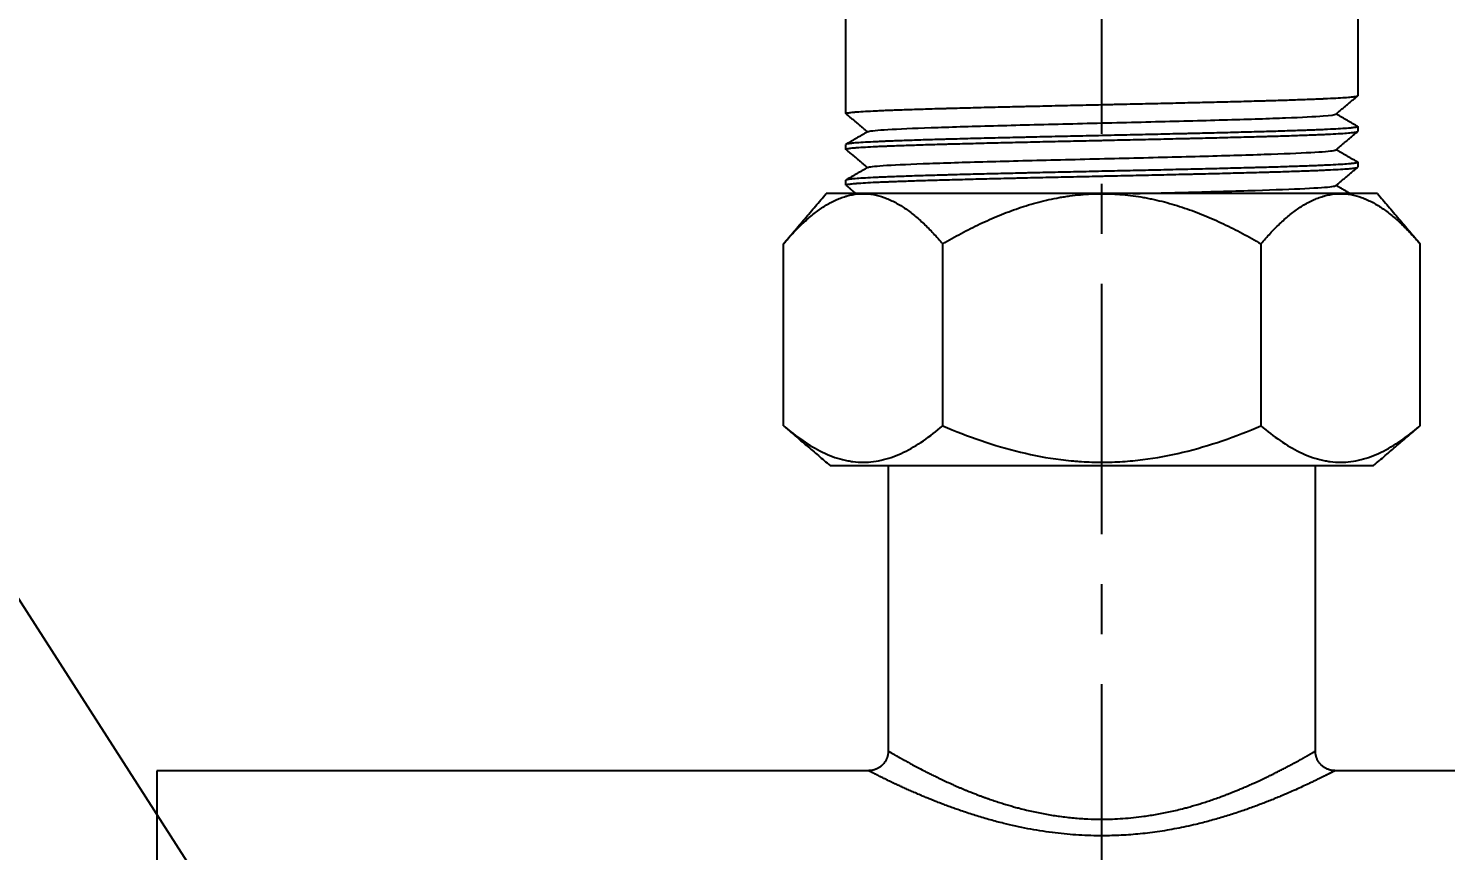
# Model space of a CAD drawing. Header units: millimetres. Extents: x 17655 to 18496, y 1152 to 1747.
# Drawn here: x 17761.2 to 17833.2, y 1414.9 to 1456.6 of the extents above; entities that cross this region are included whole.
import ezdxf

# ---------------------------------------------------------------- set-up
doc = ezdxf.new("R2010")
doc.units = ezdxf.units.MM
doc.linetypes.add('CENTERX2', pattern=[20.32, 12.7, -2.54, 2.54, -2.54])
doc.layers.add('CENTER', color=1, linetype='CENTERX2')
doc.layers.add('DIM', color=3, linetype='Continuous')
doc.styles.get("Standard").update_dxf_attribs({"font": 'arial.ttf'})
doc.dimstyles.new('ISO-25', dxfattribs={"dimtxt": 5, "dimasz": 5, "dimexe": 1.252, "dimexo": 0.625, "dimgap": 1, "dimtad": 1, "dimtih": 1, "dimtoh": 1, "dimdec": 1, "dimdsep": 46, "dimtxsty": 'Standard', "dimcen": 0, "dimclrd": 3, "dimclre": 3, "dimclrt": 4, "dimadec": 0, "dimazin": 0, "dimtfac": 1, "dimtdec": 1, "dimtmove": 0, "dimatfit": 3, "dimfxl": 1, "dimarcsym": 0})

# ---------------------------------------------------------------- blocks, each defined once
blk = doc.blocks.new('*D54')
at = {"layer": 'DIM', "color": 3, "lineweight": -2, "transparency": 16777216}
for p, q in [((17734.17, 1438.821), (17753.578, 1438.821)), ((17753.578, 1438.821), (17771.051, 1411.609)), ((17785.867, 1388.536), (17773.753, 1407.401)), ((17788.568, 1384.328), (17791.27, 1380.121))]:
    blk.add_line(p, q, dxfattribs=at)
at = {"layer": 'DIM', "color": 3, "transparency": 16777216}
for points in [[(17771.752, 1412.059), (17770.35, 1411.158), (17773.753, 1407.401)], [(17789.269, 1384.779), (17787.867, 1383.878), (17785.867, 1388.536)]]:
    blk.add_solid(points, dxfattribs=at)
at = {"layer": 'DIM', "color": 4, "transparency": 16777216, "insert": (17743.374, 1442.514), "char_height": 5, "attachment_point": 5}
blk.add_mtext('∅22.4', dxfattribs=at)

msp = doc.modelspace()

# ---------------------------------------------------------------- linework, layer by layer
for p, q in [((17802.778, 1448.668), (17802.774, 1448.675)), ((17829.771, 1448.235), (17801.778, 1448.235)), ((17801.967, 1434.435), (17829.582, 1434.435)), ((17804.924, 1434.435), (17804.924, 1419.935)), ((17826.624, 1419.935), (17826.624, 1434.435)), ((17767.774, 1418.935), (17767.774, 1405.935)), ((17803.924, 1418.935), (17795.274, 1418.935)), ((17836.274, 1418.935), (17827.624, 1418.935))]:
    msp.add_line(p, q)
for points, degree in [([(17802.774, 1452.303), (17802.774, 1475.935)], 1), ([(17828.774, 1475.935), (17828.774, 1453.21)], 1), ([(17827.659, 1452.271), (17828.219, 1452.74), (17828.778, 1453.209)], 2), ([(17802.773, 1452.301), (17803.325, 1451.837), (17803.878, 1451.373)], 2), ([(17802.78, 1452.295), (17802.776, 1452.298), (17802.774, 1452.3), (17802.774, 1452.303)], 3), ([(17828.769, 1451.645), (17828.22, 1451.962), (17827.671, 1452.28)], 2), ([(17828.761, 1451.65), (17828.77, 1451.645), (17828.774, 1451.641), (17828.774, 1451.637)], 3), ([(17828.774, 1451.637), (17828.774, 1451.396)], 1), ([(17802.774, 1450.489), (17802.774, 1450.729)], 1), ([(17803.895, 1451.383), (17803.335, 1451.059), (17802.776, 1450.736)], 2), ([(17827.656, 1450.454), (17828.215, 1450.923), (17828.775, 1451.393)], 2), ([(17802.773, 1450.486), (17803.326, 1450.022), (17803.878, 1449.559)], 2), ([(17802.781, 1450.48), (17802.776, 1450.483), (17802.774, 1450.486), (17802.774, 1450.489)], 3), ([(17828.775, 1449.828), (17828.222, 1450.147), (17827.67, 1450.466)], 2), ([(17803.893, 1449.568), (17803.333, 1449.244), (17802.774, 1448.921)], 2), ([(17827.658, 1448.641), (17828.217, 1449.111), (17828.776, 1449.58)], 2), ([(17828.768, 1449.832), (17828.772, 1449.829), (17828.774, 1449.826), (17828.774, 1449.823)], 3), ([(17828.774, 1449.823), (17828.774, 1449.582)], 1), ([(17802.77, 1448.674), (17803.032, 1448.455), (17803.294, 1448.235)], 2), ([(17802.774, 1448.675), (17802.774, 1448.916)], 1), ([(17827.663, 1448.647), (17827.664, 1448.652), (17827.661, 1448.657), (17827.652, 1448.662)], 3), ([(17828.392, 1448.235), (17828.031, 1448.443), (17827.67, 1448.652)], 2), ([(17799.608, 1445.69), (17801.778, 1448.235)], 1), ([(17829.771, 1448.235), (17831.94, 1445.69)], 1), ([(17799.608, 1436.445), (17799.608, 1445.69)], 1), ([(17807.691, 1436.445), (17807.691, 1445.69)], 1), ([(17823.857, 1445.69), (17823.857, 1436.445)], 1), ([(17831.94, 1436.445), (17831.94, 1445.69)], 1), ([(17799.608, 1436.445), (17801.967, 1434.435)], 1), ([(17829.582, 1434.435), (17831.94, 1436.445)], 1), ([(17795.274, 1418.935), (17767.774, 1418.935)], 1)]:
    msp.add_open_spline(points, degree=degree)
for points, knots in [([(17802.774, 1452.303), (17802.774, 1452.313), (17802.795, 1452.322), (17802.879, 1452.341), (17802.942, 1452.35), (17803.067, 1452.365), (17803.114, 1452.37), (17803.193, 1452.377), (17803.22, 1452.379), (17803.277, 1452.384), (17803.307, 1452.386), (17803.462, 1452.398), (17803.606, 1452.407), (17803.931, 1452.426), (17804.112, 1452.435), (17804.412, 1452.45), (17804.517, 1452.454), (17804.681, 1452.462), (17804.765, 1452.465), (17804.852, 1452.469), (17804.911, 1452.471), (17804.94, 1452.472), (17805.209, 1452.483), (17805.463, 1452.493), (17806.001, 1452.511), (17806.286, 1452.52), (17806.884, 1452.539), (17807.199, 1452.549), (17807.611, 1452.561), (17807.695, 1452.563), (17807.864, 1452.568), (17807.949, 1452.57), (17808.207, 1452.577), (17808.382, 1452.582), (17808.913, 1452.596), (17809.277, 1452.606), (17810.023, 1452.624), (17810.406, 1452.634), (17810.994, 1452.648), (17811.193, 1452.653), (17811.495, 1452.66), (17811.596, 1452.662), (17811.748, 1452.666), (17811.799, 1452.667), (17811.902, 1452.669), (17812.362, 1452.68), (17812.826, 1452.691), (17813.657, 1452.709), (17814.076, 1452.719), (17814.919, 1452.737), (17815.343, 1452.747), (17815.877, 1452.759), (17815.984, 1452.761), (17816.145, 1452.765), (17816.199, 1452.766), (17816.306, 1452.769), (17816.573, 1452.775), (17816.839, 1452.78), (17817.473, 1452.795), (17817.892, 1452.804), (17818.722, 1452.822), (17819.133, 1452.832), (17819.744, 1452.846), (17819.946, 1452.851), (17820.198, 1452.857), (17820.248, 1452.858), (17820.349, 1452.861), (17820.399, 1452.862), (17820.549, 1452.865), (17820.648, 1452.868), (17821.142, 1452.88), (17821.526, 1452.889), (17822.273, 1452.908), (17822.636, 1452.917), (17823.341, 1452.936), (17823.683, 1452.945), (17824.056, 1452.956), (17824.097, 1452.957), (17824.179, 1452.96), (17824.22, 1452.961), (17824.341, 1452.964), (17824.582, 1452.972), (17824.813, 1452.979), (17825.264, 1452.993), (17825.548, 1453.002), (17826.085, 1453.021), (17826.338, 1453.03), (17826.694, 1453.044), (17826.808, 1453.049), (17826.946, 1453.055), (17826.973, 1453.056), (17827.027, 1453.059), (17827.108, 1453.062), (17827.185, 1453.066), (17827.437, 1453.078), (17827.618, 1453.087), (17827.943, 1453.106), (17828.086, 1453.115), (17828.333, 1453.134), (17828.437, 1453.144), (17828.532, 1453.154), (17828.542, 1453.156), (17828.562, 1453.158), (17828.591, 1453.162), (17828.65, 1453.17), (17828.69, 1453.177), (17828.753, 1453.191), (17828.774, 1453.2), (17828.774, 1453.21)], [0, 0, 0, 0, 0.03125, 0.03125, 0.0625, 0.0625, 0.078125, 0.078125, 0.085938, 0.085938, 0.09375, 0.09375, 0.125, 0.125, 0.15625, 0.15625, 0.171875, 0.171875, 0.179688, 0.183594, 0.183594, 0.1875, 0.1875, 0.21875, 0.21875, 0.25, 0.25, 0.28125, 0.28125, 0.289063, 0.289063, 0.296875, 0.296875, 0.3125, 0.3125, 0.34375, 0.34375, 0.375, 0.375, 0.390625, 0.390625, 0.398438, 0.398438, 0.402344, 0.402344, 0.40625, 0.4375, 0.4375, 0.46875, 0.46875, 0.5, 0.5, 0.507813, 0.507813, 0.511719, 0.511719, 0.515625, 0.53125, 0.53125, 0.5625, 0.5625, 0.59375, 0.59375, 0.609375, 0.609375, 0.613281, 0.613281, 0.617188, 0.617188, 0.625, 0.625, 0.65625, 0.65625, 0.6875, 0.6875, 0.71875, 0.71875, 0.722656, 0.722656, 0.726563, 0.726563, 0.734375, 0.75, 0.75, 0.78125, 0.78125, 0.8125, 0.8125, 0.828125, 0.828125, 0.832031, 0.832031, 0.835938, 0.84375, 0.84375, 0.875, 0.875, 0.90625, 0.90625, 0.9375, 0.9375, 0.941406, 0.941406, 0.945313, 0.953125, 0.96875, 0.96875, 1, 1, 1, 1]), ([(17803.895, 1451.383), (17803.908, 1451.391), (17804.044, 1451.431), (17804.919, 1451.504), (17807.296, 1451.601), (17810.619, 1451.698), (17814.518, 1451.794), (17818.557, 1451.891), (17822.285, 1451.988), (17825.287, 1452.085), (17827.171, 1452.179), (17827.628, 1452.241), (17827.66, 1452.271)], [0, 0, 0, 0, 0.027385, 0.136503, 0.24562, 0.354738, 0.463856, 0.572973, 0.682091, 0.791209, 0.900326, 1, 1, 1, 1]), ([(17828.774, 1451.637), (17828.774, 1451.627), (17828.732, 1451.608), (17828.606, 1451.589), (17828.501, 1451.577), (17828.479, 1451.575), (17828.432, 1451.57), (17828.357, 1451.563), (17828.271, 1451.556), (17828.086, 1451.542), (17827.942, 1451.532), (17827.618, 1451.514), (17827.437, 1451.504), (17827.136, 1451.49), (17827.03, 1451.485), (17826.893, 1451.479), (17826.865, 1451.478), (17826.809, 1451.476), (17826.78, 1451.474), (17826.694, 1451.471), (17826.636, 1451.469), (17826.339, 1451.457), (17826.085, 1451.447), (17825.547, 1451.429), (17825.263, 1451.419), (17824.663, 1451.4), (17824.348, 1451.391), (17823.934, 1451.379), (17823.85, 1451.377), (17823.681, 1451.372), (17823.426, 1451.365), (17823.165, 1451.358), (17822.635, 1451.344), (17822.272, 1451.334), (17821.526, 1451.315), (17821.142, 1451.306), (17820.552, 1451.292), (17820.353, 1451.287), (17820.101, 1451.281), (17820.05, 1451.28), (17819.949, 1451.277), (17819.796, 1451.274), (17819.644, 1451.27), (17819.134, 1451.259), (17818.722, 1451.249), (17817.892, 1451.23), (17817.473, 1451.221), (17816.629, 1451.202), (17816.203, 1451.192), (17815.56, 1451.178), (17815.346, 1451.174), (17814.92, 1451.164), (17814.708, 1451.16), (17814.075, 1451.145), (17813.657, 1451.136), (17812.826, 1451.117), (17812.415, 1451.108), (17811.905, 1451.096), (17811.752, 1451.092), (17811.6, 1451.089), (17811.498, 1451.086), (17811.448, 1451.085), (17811.195, 1451.079), (17810.996, 1451.074), (17810.406, 1451.06), (17810.023, 1451.051), (17809.276, 1451.032), (17808.913, 1451.023), (17808.383, 1451.008), (17808.209, 1451.004), (17807.952, 1450.997), (17807.867, 1450.994), (17807.698, 1450.989), (17807.614, 1450.987), (17807.2, 1450.975), (17806.885, 1450.966), (17806.285, 1450.947), (17806.001, 1450.938), (17805.463, 1450.919), (17805.21, 1450.909), (17804.913, 1450.897), (17804.854, 1450.895), (17804.768, 1450.892), (17804.74, 1450.89), (17804.683, 1450.888), (17804.544, 1450.882), (17804.413, 1450.876), (17804.112, 1450.862), (17803.93, 1450.853), (17803.606, 1450.834), (17803.463, 1450.824), (17803.277, 1450.81), (17803.22, 1450.805), (17803.141, 1450.798), (17803.117, 1450.796), (17803.069, 1450.791), (17803.047, 1450.789), (17802.942, 1450.777), (17802.879, 1450.768), (17802.795, 1450.749), (17802.774, 1450.739), (17802.774, 1450.729)], [0, 0, 0, 0, 0.03125, 0.0625, 0.0625, 0.070313, 0.070313, 0.078125, 0.09375, 0.09375, 0.125, 0.125, 0.15625, 0.15625, 0.171875, 0.171875, 0.175781, 0.175781, 0.179688, 0.179688, 0.1875, 0.1875, 0.21875, 0.21875, 0.25, 0.25, 0.28125, 0.28125, 0.289063, 0.289063, 0.296875, 0.3125, 0.3125, 0.34375, 0.34375, 0.375, 0.375, 0.390625, 0.390625, 0.394531, 0.394531, 0.398438, 0.40625, 0.40625, 0.4375, 0.4375, 0.46875, 0.46875, 0.5, 0.5, 0.515625, 0.515625, 0.53125, 0.53125, 0.5625, 0.5625, 0.59375, 0.59375, 0.601563, 0.605469, 0.605469, 0.609375, 0.609375, 0.625, 0.625, 0.65625, 0.65625, 0.6875, 0.6875, 0.703125, 0.703125, 0.710938, 0.710938, 0.71875, 0.71875, 0.75, 0.75, 0.78125, 0.78125, 0.8125, 0.8125, 0.820313, 0.820313, 0.824219, 0.824219, 0.828125, 0.84375, 0.84375, 0.875, 0.875, 0.90625, 0.90625, 0.921875, 0.921875, 0.929688, 0.929688, 0.9375, 0.9375, 0.96875, 0.96875, 1, 1, 1, 1]), ([(17802.774, 1450.489), (17802.774, 1450.498), (17802.795, 1450.508), (17802.879, 1450.527), (17802.942, 1450.537), (17803.067, 1450.551), (17803.114, 1450.556), (17803.193, 1450.563), (17803.22, 1450.565), (17803.277, 1450.57), (17803.307, 1450.572), (17803.462, 1450.584), (17803.606, 1450.593), (17803.931, 1450.612), (17804.112, 1450.622), (17804.412, 1450.636), (17804.517, 1450.641), (17804.681, 1450.648), (17804.765, 1450.651), (17804.852, 1450.655), (17804.911, 1450.657), (17804.94, 1450.658), (17805.209, 1450.669), (17805.463, 1450.678), (17806.001, 1450.697), (17806.286, 1450.706), (17806.884, 1450.725), (17807.199, 1450.735), (17807.611, 1450.747), (17807.695, 1450.749), (17807.864, 1450.754), (17807.949, 1450.756), (17808.207, 1450.763), (17808.382, 1450.768), (17808.913, 1450.782), (17809.277, 1450.791), (17810.023, 1450.81), (17810.406, 1450.82), (17810.994, 1450.834), (17811.193, 1450.839), (17811.495, 1450.846), (17811.596, 1450.848), (17811.748, 1450.852), (17811.799, 1450.853), (17811.902, 1450.855), (17812.362, 1450.866), (17812.826, 1450.876), (17813.657, 1450.895), (17814.076, 1450.905), (17814.919, 1450.924), (17815.343, 1450.933), (17815.877, 1450.945), (17815.984, 1450.947), (17816.145, 1450.951), (17816.199, 1450.952), (17816.306, 1450.954), (17816.573, 1450.96), (17816.839, 1450.966), (17817.473, 1450.98), (17817.892, 1450.99), (17818.722, 1451.009), (17819.133, 1451.018), (17819.744, 1451.032), (17819.946, 1451.037), (17820.198, 1451.043), (17820.248, 1451.044), (17820.349, 1451.047), (17820.399, 1451.048), (17820.549, 1451.051), (17820.648, 1451.054), (17821.142, 1451.065), (17821.526, 1451.075), (17822.273, 1451.094), (17822.636, 1451.103), (17823.341, 1451.122), (17823.683, 1451.131), (17824.056, 1451.142), (17824.097, 1451.143), (17824.179, 1451.146), (17824.22, 1451.147), (17824.341, 1451.15), (17824.582, 1451.157), (17824.813, 1451.164), (17825.264, 1451.178), (17825.548, 1451.188), (17826.085, 1451.207), (17826.338, 1451.216), (17826.694, 1451.231), (17826.808, 1451.235), (17826.946, 1451.241), (17826.973, 1451.242), (17827.027, 1451.245), (17827.108, 1451.248), (17827.185, 1451.252), (17827.437, 1451.264), (17827.618, 1451.273), (17827.943, 1451.292), (17828.086, 1451.301), (17828.333, 1451.32), (17828.437, 1451.33), (17828.532, 1451.34), (17828.542, 1451.342), (17828.562, 1451.344), (17828.591, 1451.347), (17828.65, 1451.356), (17828.69, 1451.363), (17828.753, 1451.377), (17828.774, 1451.386), (17828.774, 1451.396)], [0, 0, 0, 0, 0.03125, 0.03125, 0.0625, 0.0625, 0.078125, 0.078125, 0.085937, 0.085937, 0.09375, 0.09375, 0.125, 0.125, 0.15625, 0.15625, 0.171875, 0.171875, 0.179687, 0.183594, 0.183594, 0.1875, 0.1875, 0.21875, 0.21875, 0.25, 0.25, 0.28125, 0.28125, 0.289062, 0.289062, 0.296875, 0.296875, 0.3125, 0.3125, 0.34375, 0.34375, 0.375, 0.375, 0.390625, 0.390625, 0.398437, 0.398437, 0.402344, 0.402344, 0.40625, 0.4375, 0.4375, 0.46875, 0.46875, 0.5, 0.5, 0.507812, 0.507812, 0.511719, 0.511719, 0.515625, 0.53125, 0.53125, 0.5625, 0.5625, 0.59375, 0.59375, 0.609375, 0.609375, 0.613281, 0.613281, 0.617187, 0.617187, 0.625, 0.625, 0.65625, 0.65625, 0.6875, 0.6875, 0.71875, 0.71875, 0.722656, 0.722656, 0.726562, 0.726562, 0.734375, 0.75, 0.75, 0.78125, 0.78125, 0.8125, 0.8125, 0.828125, 0.828125, 0.832031, 0.832031, 0.835937, 0.84375, 0.84375, 0.875, 0.875, 0.90625, 0.90625, 0.9375, 0.9375, 0.941406, 0.941406, 0.945312, 0.953125, 0.96875, 0.96875, 1, 1, 1, 1]), ([(17803.893, 1449.568), (17803.941, 1449.599), (17804.475, 1449.663), (17806.52, 1449.759), (17809.612, 1449.856), (17813.391, 1449.953), (17817.436, 1450.05), (17821.296, 1450.147), (17824.54, 1450.244), (17826.805, 1450.341), (17827.552, 1450.411), (17827.649, 1450.449), (17827.656, 1450.454)], [0, 0, 0, 0, 0.107128, 0.216463, 0.325799, 0.435135, 0.54447, 0.653806, 0.763142, 0.872477, 0.981813, 1, 1, 1, 1]), ([(17828.774, 1449.823), (17828.774, 1449.813), (17828.753, 1449.804), (17828.669, 1449.785), (17828.606, 1449.775), (17828.501, 1449.763), (17828.479, 1449.761), (17828.432, 1449.756), (17828.357, 1449.749), (17828.271, 1449.742), (17828.086, 1449.728), (17827.942, 1449.718), (17827.618, 1449.7), (17827.437, 1449.69), (17827.136, 1449.676), (17827.03, 1449.671), (17826.893, 1449.665), (17826.865, 1449.664), (17826.809, 1449.662), (17826.78, 1449.66), (17826.694, 1449.657), (17826.636, 1449.654), (17826.339, 1449.643), (17826.085, 1449.633), (17825.547, 1449.615), (17825.263, 1449.605), (17824.663, 1449.586), (17824.348, 1449.577), (17823.934, 1449.565), (17823.85, 1449.562), (17823.681, 1449.558), (17823.426, 1449.551), (17823.165, 1449.544), (17822.635, 1449.529), (17822.272, 1449.52), (17821.526, 1449.501), (17821.142, 1449.492), (17820.552, 1449.478), (17820.353, 1449.473), (17820.101, 1449.467), (17820.05, 1449.466), (17819.949, 1449.463), (17819.796, 1449.46), (17819.644, 1449.456), (17819.134, 1449.444), (17818.722, 1449.435), (17817.892, 1449.416), (17817.473, 1449.407), (17816.629, 1449.388), (17816.203, 1449.379), (17815.56, 1449.364), (17815.346, 1449.359), (17814.92, 1449.35), (17814.708, 1449.345), (17814.075, 1449.331), (17813.657, 1449.322), (17812.826, 1449.303), (17812.415, 1449.294), (17811.905, 1449.282), (17811.752, 1449.278), (17811.6, 1449.275), (17811.498, 1449.272), (17811.448, 1449.271), (17811.195, 1449.265), (17810.996, 1449.26), (17810.406, 1449.246), (17810.023, 1449.237), (17809.276, 1449.218), (17808.913, 1449.209), (17808.383, 1449.195), (17808.209, 1449.19), (17807.952, 1449.183), (17807.867, 1449.18), (17807.698, 1449.175), (17807.614, 1449.173), (17807.2, 1449.161), (17806.885, 1449.152), (17806.285, 1449.133), (17806.001, 1449.124), (17805.463, 1449.105), (17805.21, 1449.095), (17804.913, 1449.083), (17804.854, 1449.081), (17804.768, 1449.077), (17804.74, 1449.076), (17804.683, 1449.074), (17804.544, 1449.068), (17804.413, 1449.062), (17804.112, 1449.048), (17803.93, 1449.039), (17803.606, 1449.02), (17803.463, 1449.011), (17803.277, 1448.996), (17803.22, 1448.991), (17803.141, 1448.984), (17803.117, 1448.982), (17803.069, 1448.977), (17803.047, 1448.975), (17802.942, 1448.963), (17802.879, 1448.953), (17802.795, 1448.935), (17802.774, 1448.925), (17802.774, 1448.916)], [0, 0, 0, 0, 0.03125, 0.03125, 0.0625, 0.0625, 0.070313, 0.070313, 0.078125, 0.09375, 0.09375, 0.125, 0.125, 0.15625, 0.15625, 0.171875, 0.171875, 0.175781, 0.175781, 0.179688, 0.179688, 0.1875, 0.1875, 0.21875, 0.21875, 0.25, 0.25, 0.28125, 0.28125, 0.289063, 0.289063, 0.296875, 0.3125, 0.3125, 0.34375, 0.34375, 0.375, 0.375, 0.390625, 0.390625, 0.394531, 0.394531, 0.398438, 0.40625, 0.40625, 0.4375, 0.4375, 0.46875, 0.46875, 0.5, 0.5, 0.515625, 0.515625, 0.53125, 0.53125, 0.5625, 0.5625, 0.59375, 0.59375, 0.601563, 0.605469, 0.605469, 0.609375, 0.609375, 0.625, 0.625, 0.65625, 0.65625, 0.6875, 0.6875, 0.703125, 0.703125, 0.710938, 0.710938, 0.71875, 0.71875, 0.75, 0.75, 0.78125, 0.78125, 0.8125, 0.8125, 0.820312, 0.820312, 0.824219, 0.824219, 0.828125, 0.84375, 0.84375, 0.875, 0.875, 0.90625, 0.90625, 0.921875, 0.921875, 0.929687, 0.929687, 0.9375, 0.9375, 0.96875, 0.96875, 1, 1, 1, 1]), ([(17802.774, 1448.675), (17802.774, 1448.685), (17802.795, 1448.694), (17802.879, 1448.713), (17802.942, 1448.723), (17803.067, 1448.737), (17803.114, 1448.741), (17803.193, 1448.748), (17803.22, 1448.751), (17803.277, 1448.756), (17803.307, 1448.758), (17803.462, 1448.77), (17803.606, 1448.779), (17803.931, 1448.798), (17804.112, 1448.808), (17804.412, 1448.822), (17804.517, 1448.826), (17804.681, 1448.833), (17804.765, 1448.837), (17804.852, 1448.84), (17804.911, 1448.843), (17804.94, 1448.844), (17805.209, 1448.855), (17805.463, 1448.864), (17806.001, 1448.883), (17806.286, 1448.893), (17806.884, 1448.912), (17807.199, 1448.921), (17807.611, 1448.933), (17807.695, 1448.935), (17807.864, 1448.94), (17807.949, 1448.942), (17808.207, 1448.949), (17808.382, 1448.954), (17808.913, 1448.968), (17809.64, 1448.987), (17810.406, 1449.006), (17810.994, 1449.02), (17811.193, 1449.025), (17811.495, 1449.032), (17811.596, 1449.034), (17811.748, 1449.038), (17811.799, 1449.039), (17811.902, 1449.041), (17812.362, 1449.052), (17812.826, 1449.063), (17813.657, 1449.082), (17814.076, 1449.091), (17814.919, 1449.11), (17815.343, 1449.119), (17815.877, 1449.131), (17815.984, 1449.133), (17816.145, 1449.137), (17816.199, 1449.138), (17816.306, 1449.14), (17816.573, 1449.146), (17816.839, 1449.152), (17817.473, 1449.166), (17818.311, 1449.185), (17819.133, 1449.204), (17819.744, 1449.218), (17819.946, 1449.223), (17820.198, 1449.229), (17820.248, 1449.23), (17820.349, 1449.232), (17820.399, 1449.233), (17820.549, 1449.237), (17820.648, 1449.239), (17821.142, 1449.251), (17821.526, 1449.261), (17822.273, 1449.28), (17822.636, 1449.289), (17823.341, 1449.308), (17823.683, 1449.317), (17824.056, 1449.328), (17824.097, 1449.329), (17824.179, 1449.331), (17824.22, 1449.333), (17824.341, 1449.336), (17824.582, 1449.343), (17824.813, 1449.35), (17825.264, 1449.365), (17825.832, 1449.384), (17826.338, 1449.402), (17826.694, 1449.416), (17826.808, 1449.421), (17826.946, 1449.427), (17826.973, 1449.428), (17827.027, 1449.431), (17827.108, 1449.434), (17827.185, 1449.438), (17827.437, 1449.45), (17827.618, 1449.459), (17827.943, 1449.478), (17828.086, 1449.487), (17828.333, 1449.506), (17828.437, 1449.515), (17828.532, 1449.526), (17828.542, 1449.527), (17828.562, 1449.53), (17828.591, 1449.533), (17828.65, 1449.542), (17828.69, 1449.549), (17828.741, 1449.561), (17828.761, 1449.567), (17828.769, 1449.574)], [0, 0, 0, 0, 0.031524, 0.031524, 0.063049, 0.063049, 0.078811, 0.078811, 0.086692, 0.086692, 0.094573, 0.094573, 0.126097, 0.126097, 0.157622, 0.157622, 0.173384, 0.173384, 0.181265, 0.185206, 0.185206, 0.189146, 0.189146, 0.220671, 0.220671, 0.252195, 0.252195, 0.283719, 0.283719, 0.2916, 0.2916, 0.299482, 0.299482, 0.315244, 0.315244, 0.346768, 0.378292, 0.378292, 0.394055, 0.394055, 0.401936, 0.401936, 0.405876, 0.405876, 0.409817, 0.441341, 0.441341, 0.472866, 0.472866, 0.50439, 0.50439, 0.512271, 0.512271, 0.516212, 0.516212, 0.520152, 0.535914, 0.535914, 0.567439, 0.598963, 0.598963, 0.614725, 0.614725, 0.618666, 0.618666, 0.622606, 0.622606, 0.630487, 0.630487, 0.662012, 0.662012, 0.693536, 0.693536, 0.72506, 0.72506, 0.729001, 0.729001, 0.732942, 0.732942, 0.740823, 0.756585, 0.756585, 0.788109, 0.819634, 0.819634, 0.835396, 0.835396, 0.839336, 0.839336, 0.843277, 0.851158, 0.851158, 0.882682, 0.882682, 0.914207, 0.914207, 0.945731, 0.945731, 0.949672, 0.949672, 0.953612, 0.961493, 0.977255, 0.977255, 1, 1, 1, 1]), ([(17817.357, 1448.235), (17818.322, 1448.259), (17820.567, 1448.315), (17823.715, 1448.403), (17826.285, 1448.5), (17827.432, 1448.579), (17827.64, 1448.626), (17827.658, 1448.641)], [0, 0, 0, 0, 0.17446, 0.412882, 0.651305, 0.889728, 1, 1, 1, 1]), ([(17799.608, 1445.69), (17799.763, 1445.871), (17799.919, 1446.047), (17800.234, 1446.382), (17800.393, 1446.543), (17800.713, 1446.847), (17801.037, 1447.135), (17801.534, 1447.51), (17801.874, 1447.715), (17802.219, 1447.896), (17802.393, 1447.973), (17802.615, 1448.053), (17802.659, 1448.068), (17802.727, 1448.089), (17802.749, 1448.096), (17802.794, 1448.109), (17802.906, 1448.14), (17803.018, 1448.165), (17803.286, 1448.214), (17803.643, 1448.247), (17804, 1448.216), (17804.356, 1448.153), (17804.533, 1448.106), (17804.755, 1448.028), (17804.8, 1448.011), (17804.888, 1447.976), (17804.933, 1447.958), (17805.065, 1447.9), (17805.153, 1447.858), (17805.414, 1447.722), (17805.756, 1447.516), (17806.09, 1447.265), (17806.419, 1446.996), (17806.582, 1446.851), (17806.904, 1446.546), (17807.064, 1446.384), (17807.38, 1446.047), (17807.536, 1445.872), (17807.691, 1445.69)], [0, 0, 0, 0, 0.0625, 0.0625, 0.125, 0.125, 0.1875, 0.25, 0.3125, 0.3125, 0.375, 0.375, 0.390625, 0.390625, 0.398437, 0.398437, 0.40625, 0.4375, 0.4375, 0.5, 0.5625, 0.5625, 0.625, 0.625, 0.640625, 0.640625, 0.65625, 0.65625, 0.6875, 0.6875, 0.75, 0.8125, 0.8125, 0.875, 0.875, 0.9375, 0.9375, 1, 1, 1, 1]), ([(17807.691, 1445.69), (17808.001, 1445.871), (17808.313, 1446.047), (17808.942, 1446.382), (17809.26, 1446.543), (17809.901, 1446.847), (17810.549, 1447.135), (17811.543, 1447.51), (17812.223, 1447.715), (17812.912, 1447.896), (17813.261, 1447.973), (17813.704, 1448.053), (17813.794, 1448.068), (17813.928, 1448.089), (17813.972, 1448.096), (17814.062, 1448.109), (17814.286, 1448.14), (17814.51, 1448.165), (17815.046, 1448.214), (17815.761, 1448.247), (17816.474, 1448.216), (17817.186, 1448.153), (17817.541, 1448.106), (17817.985, 1448.028), (17818.074, 1448.011), (17818.252, 1447.976), (17818.34, 1447.958), (17818.605, 1447.9), (17818.78, 1447.858), (17819.302, 1447.722), (17819.987, 1447.516), (17820.654, 1447.265), (17821.313, 1446.996), (17821.639, 1446.851), (17822.283, 1446.546), (17822.602, 1446.384), (17823.234, 1446.047), (17823.547, 1445.872), (17823.857, 1445.69)], [0, 0, 0, 0, 0.0625, 0.0625, 0.125, 0.125, 0.1875, 0.25, 0.3125, 0.3125, 0.375, 0.375, 0.390625, 0.390625, 0.398438, 0.398438, 0.40625, 0.4375, 0.4375, 0.5, 0.5625, 0.5625, 0.625, 0.625, 0.640625, 0.640625, 0.65625, 0.65625, 0.6875, 0.6875, 0.75, 0.8125, 0.8125, 0.875, 0.875, 0.9375, 0.9375, 1, 1, 1, 1]), ([(17823.857, 1445.69), (17824.012, 1445.871), (17824.168, 1446.047), (17824.483, 1446.382), (17824.641, 1446.543), (17824.962, 1446.847), (17825.286, 1447.135), (17825.783, 1447.51), (17826.123, 1447.715), (17826.467, 1447.896), (17826.642, 1447.973), (17826.864, 1448.053), (17826.908, 1448.068), (17826.975, 1448.089), (17826.998, 1448.096), (17827.042, 1448.109), (17827.154, 1448.14), (17827.266, 1448.165), (17827.535, 1448.214), (17827.892, 1448.247), (17828.248, 1448.216), (17828.604, 1448.153), (17828.782, 1448.106), (17829.004, 1448.028), (17829.048, 1448.011), (17829.137, 1447.976), (17829.182, 1447.958), (17829.314, 1447.9), (17829.402, 1447.858), (17829.662, 1447.722), (17830.005, 1447.516), (17830.338, 1447.265), (17830.668, 1446.996), (17830.831, 1446.851), (17831.153, 1446.546), (17831.312, 1446.384), (17831.628, 1446.047), (17831.785, 1445.872), (17831.94, 1445.69)], [0, 0, 0, 0, 0.0625, 0.0625, 0.125, 0.125, 0.1875, 0.25, 0.3125, 0.3125, 0.375, 0.375, 0.390625, 0.390625, 0.398438, 0.398438, 0.40625, 0.4375, 0.4375, 0.5, 0.5625, 0.5625, 0.625, 0.625, 0.640625, 0.640625, 0.65625, 0.65625, 0.6875, 0.6875, 0.75, 0.8125, 0.8125, 0.875, 0.875, 0.9375, 0.9375, 1, 1, 1, 1]), ([(17799.608, 1436.445), (17799.931, 1436.17), (17800.256, 1435.918), (17800.913, 1435.468), (17801.246, 1435.271), (17801.919, 1434.946), (17802.261, 1434.818), (17802.694, 1434.709), (17802.825, 1434.68), (17802.956, 1434.657), (17803.044, 1434.644), (17803.088, 1434.637), (17803.307, 1434.61), (17803.482, 1434.599), (17803.83, 1434.599), (17804.003, 1434.611), (17804.348, 1434.655), (17804.52, 1434.687), (17805.033, 1434.816), (17805.372, 1434.943), (17806.045, 1435.266), (17806.379, 1435.463), (17807.042, 1435.916), (17807.369, 1436.17), (17807.691, 1436.445)], [0, 0, 0, 0, 0.125, 0.125, 0.25, 0.25, 0.375, 0.375, 0.40625, 0.421875, 0.421875, 0.4375, 0.4375, 0.5, 0.5, 0.5625, 0.5625, 0.625, 0.625, 0.75, 0.75, 0.875, 0.875, 1, 1, 1, 1]), ([(17807.691, 1436.445), (17808.336, 1436.17), (17808.986, 1435.918), (17810.301, 1435.468), (17810.966, 1435.271), (17812.313, 1434.946), (17812.996, 1434.818), (17813.863, 1434.709), (17814.124, 1434.68), (17814.386, 1434.657), (17814.562, 1434.644), (17814.65, 1434.637), (17815.089, 1434.61), (17815.439, 1434.599), (17816.135, 1434.599), (17816.481, 1434.611), (17817.171, 1434.655), (17817.515, 1434.687), (17818.54, 1434.816), (17819.218, 1434.943), (17820.564, 1435.266), (17821.232, 1435.463), (17822.559, 1435.916), (17823.212, 1436.17), (17823.857, 1436.445)], [0, 0, 0, 0, 0.125, 0.125, 0.25, 0.25, 0.375, 0.375, 0.40625, 0.421875, 0.421875, 0.4375, 0.4375, 0.5, 0.5, 0.5625, 0.5625, 0.625, 0.625, 0.75, 0.75, 0.875, 0.875, 1, 1, 1, 1]), ([(17823.857, 1436.445), (17824.179, 1436.17), (17824.504, 1435.918), (17825.162, 1435.468), (17825.494, 1435.271), (17826.168, 1434.946), (17826.509, 1434.818), (17826.943, 1434.709), (17827.073, 1434.68), (17827.205, 1434.657), (17827.292, 1434.644), (17827.336, 1434.637), (17827.556, 1434.61), (17827.731, 1434.599), (17828.079, 1434.599), (17828.252, 1434.611), (17828.597, 1434.655), (17828.769, 1434.687), (17829.282, 1434.816), (17829.621, 1434.943), (17830.294, 1435.266), (17830.627, 1435.463), (17831.291, 1435.916), (17831.617, 1436.17), (17831.94, 1436.445)], [0, 0, 0, 0, 0.125, 0.125, 0.25, 0.25, 0.375, 0.375, 0.40625, 0.421875, 0.421875, 0.4375, 0.4375, 0.5, 0.5, 0.5625, 0.5625, 0.625, 0.625, 0.75, 0.75, 0.875, 0.875, 1, 1, 1, 1]), ([(17804.924, 1419.935), (17804.924, 1419.935), (17804.924, 1419.935), (17804.925, 1419.935), (17804.925, 1419.934), (17804.926, 1419.934), (17804.927, 1419.933), (17804.928, 1419.933), (17804.93, 1419.932), (17804.931, 1419.931), (17804.933, 1419.929), (17804.935, 1419.928), (17804.938, 1419.927), (17804.94, 1419.925), (17804.943, 1419.923), (17804.946, 1419.922), (17804.949, 1419.92), (17804.953, 1419.918), (17804.956, 1419.915), (17804.96, 1419.913), (17804.965, 1419.91), (17804.969, 1419.908), (17804.974, 1419.905), (17804.979, 1419.902), (17804.984, 1419.899), (17804.989, 1419.896), (17804.995, 1419.892), (17805.001, 1419.889), (17805.007, 1419.885), (17805.013, 1419.882), (17805.02, 1419.878), (17805.026, 1419.874), (17805.033, 1419.87), (17805.041, 1419.865), (17805.048, 1419.861), (17805.056, 1419.856), (17805.064, 1419.852), (17805.072, 1419.847), (17805.081, 1419.842), (17805.089, 1419.837), (17805.098, 1419.831), (17805.108, 1419.826), (17805.117, 1419.82), (17805.127, 1419.815), (17805.137, 1419.809), (17805.147, 1419.803), (17805.157, 1419.797), (17805.168, 1419.791), (17805.179, 1419.785), (17805.19, 1419.778), (17805.202, 1419.771), (17805.213, 1419.765), (17805.225, 1419.758), (17805.238, 1419.751), (17805.25, 1419.744), (17805.263, 1419.736), (17805.276, 1419.729), (17805.289, 1419.721), (17805.303, 1419.714), (17805.316, 1419.706), (17805.33, 1419.698), (17805.344, 1419.69), (17805.359, 1419.682), (17805.374, 1419.673), (17805.389, 1419.665), (17805.404, 1419.656), (17805.42, 1419.647), (17805.435, 1419.638), (17805.451, 1419.629), (17805.468, 1419.62), (17805.484, 1419.611), (17805.501, 1419.601), (17805.518, 1419.592), (17805.536, 1419.582), (17805.553, 1419.572), (17805.571, 1419.562), (17805.589, 1419.552), (17805.608, 1419.542), (17805.626, 1419.531), (17805.645, 1419.521), (17805.664, 1419.51), (17805.684, 1419.499), (17805.703, 1419.488), (17805.723, 1419.477), (17805.744, 1419.466), (17805.764, 1419.455), (17805.843, 1419.411), (17805.99, 1419.33), (17806.227, 1419.202), (17806.496, 1419.059), (17806.746, 1418.93), (17806.966, 1418.818), (17807.15, 1418.726), (17807.358, 1418.624), (17807.591, 1418.512), (17807.852, 1418.39), (17808.092, 1418.281), (17808.297, 1418.19), (17808.454, 1418.122), (17808.605, 1418.057), (17808.749, 1417.997), (17808.887, 1417.94), (17809.017, 1417.887), (17809.138, 1417.839), (17809.252, 1417.794), (17809.357, 1417.752), (17809.454, 1417.715), (17809.541, 1417.682), (17809.62, 1417.652), (17809.688, 1417.626), (17809.777, 1417.594), (17809.89, 1417.553), (17810.029, 1417.504), (17810.167, 1417.456), (17810.303, 1417.41), (17810.439, 1417.365), (17810.574, 1417.322), (17810.707, 1417.279), (17810.839, 1417.239), (17810.97, 1417.199), (17811.099, 1417.161), (17811.226, 1417.125), (17811.352, 1417.09), (17811.476, 1417.056), (17811.783, 1416.975), (17812.274, 1416.856), (17812.954, 1416.721), (17813.643, 1416.611), (17814.344, 1416.531), (17815.06, 1416.482), (17815.537, 1416.471), (17816.13, 1416.471), (17816.852, 1416.496), (17817.789, 1416.593), (17818.594, 1416.721), (17819.274, 1416.856), (17819.808, 1416.985), (17820.199, 1417.09), (17820.452, 1417.162), (17820.712, 1417.239), (17820.977, 1417.322), (17821.247, 1417.41), (17821.522, 1417.505), (17821.734, 1417.58), (17821.889, 1417.637), (17821.994, 1417.677), (17822.116, 1417.723), (17822.256, 1417.778), (17822.413, 1417.84), (17822.586, 1417.909), (17822.774, 1417.986), (17822.976, 1418.071), (17823.191, 1418.163), (17823.391, 1418.252), (17823.571, 1418.333), (17823.724, 1418.403), (17823.868, 1418.47), (17824.004, 1418.534), (17824.132, 1418.596), (17824.252, 1418.654), (17824.365, 1418.71), (17824.47, 1418.762), (17824.569, 1418.811), (17824.661, 1418.858), (17824.791, 1418.924), (17824.955, 1419.009), (17825.146, 1419.109), (17825.321, 1419.202), (17825.483, 1419.289), (17825.63, 1419.369), (17825.734, 1419.427), (17825.802, 1419.464), (17825.839, 1419.485), (17825.875, 1419.505), (17825.911, 1419.525), (17825.945, 1419.544), (17825.979, 1419.563), (17826.012, 1419.581), (17826.043, 1419.599), (17826.074, 1419.617), (17826.105, 1419.634), (17826.134, 1419.65), (17826.162, 1419.666), (17826.19, 1419.682), (17826.216, 1419.697), (17826.242, 1419.712), (17826.267, 1419.726), (17826.291, 1419.74), (17826.314, 1419.753), (17826.336, 1419.766), (17826.357, 1419.778), (17826.378, 1419.79), (17826.398, 1419.801), (17826.417, 1419.812), (17826.435, 1419.822), (17826.452, 1419.832), (17826.468, 1419.842), (17826.484, 1419.851), (17826.498, 1419.86), (17826.512, 1419.868), (17826.525, 1419.875), (17826.537, 1419.883), (17826.549, 1419.889), (17826.559, 1419.896), (17826.569, 1419.902), (17826.578, 1419.907), (17826.586, 1419.912), (17826.593, 1419.916), (17826.6, 1419.92), (17826.606, 1419.924), (17826.611, 1419.927), (17826.615, 1419.929), (17826.618, 1419.931), (17826.621, 1419.933), (17826.623, 1419.934), (17826.624, 1419.935), (17826.624, 1419.935), (17826.624, 1419.935)], [0, 0, 0, 0, 0.001399, 0.002801, 0.004203, 0.005607, 0.007013, 0.008421, 0.00983, 0.011241, 0.012653, 0.014067, 0.015483, 0.0169, 0.018319, 0.01974, 0.021163, 0.022587, 0.024013, 0.025441, 0.02687, 0.028301, 0.029734, 0.031169, 0.032606, 0.034044, 0.035484, 0.036926, 0.03837, 0.039816, 0.041264, 0.042713, 0.044164, 0.045618, 0.047073, 0.04853, 0.049988, 0.051449, 0.052912, 0.054377, 0.055843, 0.057312, 0.058783, 0.060255, 0.06173, 0.063206, 0.064685, 0.066165, 0.067648, 0.069132, 0.070619, 0.072108, 0.073599, 0.075091, 0.076586, 0.078083, 0.079582, 0.081084, 0.082587, 0.084092, 0.0856, 0.08711, 0.088622, 0.090136, 0.091652, 0.09317, 0.094691, 0.096213, 0.097738, 0.099265, 0.100795, 0.102326, 0.10386, 0.105396, 0.106935, 0.108475, 0.110018, 0.111563, 0.11311, 0.11466, 0.116212, 0.117766, 0.119323, 0.120882, 0.122443, 0.124007, 0.125573, 0.140222, 0.155567, 0.171612, 0.188362, 0.196775, 0.206004, 0.216051, 0.226915, 0.238596, 0.251096, 0.257902, 0.264348, 0.270436, 0.276164, 0.281533, 0.286543, 0.291194, 0.295485, 0.299417, 0.30299, 0.306203, 0.309057, 0.311553, 0.313688, 0.318686, 0.323601, 0.328431, 0.333178, 0.337841, 0.34242, 0.346916, 0.351328, 0.355657, 0.359902, 0.364065, 0.368144, 0.37214, 0.376053, 0.397624, 0.418307, 0.438128, 0.459047, 0.479658, 0.500002, 0.500009, 0.530619, 0.561862, 0.581682, 0.602365, 0.623936, 0.631841, 0.640079, 0.648652, 0.65756, 0.666803, 0.676382, 0.686298, 0.689391, 0.693188, 0.697688, 0.702892, 0.7088, 0.715411, 0.722725, 0.730743, 0.739464, 0.748889, 0.755806, 0.762479, 0.76891, 0.775098, 0.781044, 0.786747, 0.792208, 0.797426, 0.802402, 0.807136, 0.811627, 0.822867, 0.833796, 0.844415, 0.854725, 0.864727, 0.874423, 0.877314, 0.880198, 0.883074, 0.885942, 0.888802, 0.891654, 0.894498, 0.897335, 0.900164, 0.902986, 0.9058, 0.908607, 0.911406, 0.914198, 0.916983, 0.91976, 0.92253, 0.925293, 0.928049, 0.930798, 0.93354, 0.936275, 0.939003, 0.941725, 0.944439, 0.947147, 0.949849, 0.952543, 0.955232, 0.957914, 0.960589, 0.963258, 0.965921, 0.968578, 0.971229, 0.973873, 0.976512, 0.979144, 0.981771, 0.984392, 0.987007, 0.989617, 0.992221, 0.994819, 0.997412, 1, 1, 1, 1]), ([(17827.624, 1418.935), (17827.624, 1418.935), (17827.624, 1418.935), (17827.624, 1418.935), (17827.623, 1418.934), (17827.623, 1418.934), (17827.622, 1418.934), (17827.621, 1418.933), (17827.619, 1418.932), (17827.618, 1418.932), (17827.616, 1418.931), (17827.614, 1418.93), (17827.612, 1418.929), (17827.61, 1418.928), (17827.607, 1418.926), (17827.605, 1418.925), (17827.602, 1418.923), (17827.599, 1418.922), (17827.596, 1418.92), (17827.592, 1418.918), (17827.588, 1418.916), (17827.585, 1418.914), (17827.58, 1418.912), (17827.576, 1418.91), (17827.572, 1418.908), (17827.567, 1418.905), (17827.562, 1418.903), (17827.557, 1418.9), (17827.552, 1418.898), (17827.547, 1418.895), (17827.541, 1418.892), (17827.535, 1418.889), (17827.529, 1418.886), (17827.523, 1418.883), (17827.516, 1418.879), (17827.51, 1418.876), (17827.503, 1418.873), (17827.496, 1418.869), (17827.489, 1418.865), (17827.481, 1418.862), (17827.474, 1418.858), (17827.466, 1418.854), (17827.458, 1418.85), (17827.45, 1418.845), (17827.441, 1418.841), (17827.433, 1418.837), (17827.424, 1418.832), (17827.415, 1418.828), (17827.406, 1418.823), (17827.396, 1418.818), (17827.387, 1418.813), (17827.377, 1418.809), (17827.367, 1418.803), (17827.357, 1418.798), (17827.346, 1418.793), (17827.336, 1418.788), (17827.325, 1418.782), (17827.314, 1418.777), (17827.303, 1418.771), (17827.291, 1418.765), (17827.28, 1418.76), (17827.268, 1418.754), (17827.256, 1418.748), (17827.244, 1418.742), (17827.231, 1418.735), (17827.219, 1418.729), (17827.206, 1418.723), (17827.193, 1418.716), (17827.18, 1418.71), (17827.167, 1418.703), (17827.153, 1418.696), (17827.139, 1418.689), (17827.125, 1418.682), (17827.111, 1418.675), (17827.097, 1418.668), (17827.082, 1418.661), (17827.031, 1418.636), (17826.938, 1418.589), (17826.793, 1418.518), (17826.634, 1418.441), (17826.461, 1418.359), (17826.242, 1418.255), (17825.966, 1418.126), (17825.626, 1417.971), (17825.257, 1417.808), (17824.912, 1417.661), (17824.603, 1417.533), (17824.34, 1417.426), (17824.068, 1417.318), (17823.789, 1417.211), (17823.503, 1417.104), (17823.208, 1416.998), (17822.902, 1416.891), (17822.584, 1416.784), (17822.257, 1416.679), (17821.925, 1416.576), (17821.589, 1416.478), (17821.247, 1416.383), (17820.901, 1416.292), (17820.508, 1416.195), (17820.069, 1416.095), (17819.581, 1415.996), (17819.089, 1415.907), (17818.592, 1415.83), (17818.099, 1415.765), (17817.611, 1415.713), (17817.128, 1415.673), (17816.643, 1415.646), (17816.157, 1415.63), (17815.63, 1415.626), (17815.064, 1415.638), (17814.459, 1415.67), (17813.857, 1415.72), (17813.247, 1415.789), (17812.63, 1415.878), (17812.008, 1415.987), (17811.393, 1416.113), (17810.873, 1416.235), (17810.443, 1416.345), (17810.1, 1416.438), (17809.761, 1416.535), (17809.428, 1416.636), (17809.099, 1416.74), (17808.775, 1416.848), (17808.475, 1416.951), (17808.199, 1417.049), (17807.947, 1417.141), (17807.701, 1417.233), (17807.461, 1417.326), (17807.227, 1417.418), (17806.999, 1417.511), (17806.777, 1417.602), (17806.546, 1417.7), (17806.307, 1417.802), (17806.065, 1417.908), (17805.835, 1418.011), (17805.617, 1418.111), (17805.41, 1418.206), (17805.201, 1418.304), (17804.994, 1418.403), (17804.793, 1418.5), (17804.612, 1418.589), (17804.494, 1418.647), (17804.425, 1418.681), (17804.396, 1418.696), (17804.368, 1418.71), (17804.341, 1418.723), (17804.314, 1418.737), (17804.289, 1418.75), (17804.264, 1418.762), (17804.24, 1418.774), (17804.217, 1418.786), (17804.195, 1418.797), (17804.174, 1418.807), (17804.153, 1418.818), (17804.134, 1418.828), (17804.115, 1418.837), (17804.097, 1418.846), (17804.08, 1418.855), (17804.064, 1418.863), (17804.049, 1418.871), (17804.035, 1418.878), (17804.022, 1418.885), (17804.009, 1418.891), (17803.997, 1418.897), (17803.986, 1418.903), (17803.976, 1418.908), (17803.967, 1418.913), (17803.959, 1418.917), (17803.952, 1418.921), (17803.945, 1418.924), (17803.94, 1418.927), (17803.935, 1418.929), (17803.931, 1418.931), (17803.928, 1418.933), (17803.926, 1418.934), (17803.924, 1418.935), (17803.924, 1418.935), (17803.924, 1418.935)], [0, 0, 0, 0, 0.001255, 0.002509, 0.003763, 0.005017, 0.00627, 0.007522, 0.008775, 0.010027, 0.011278, 0.012529, 0.013781, 0.015031, 0.016282, 0.017532, 0.018783, 0.020033, 0.021282, 0.022532, 0.023782, 0.025032, 0.026281, 0.027531, 0.02878, 0.03003, 0.031279, 0.032529, 0.033779, 0.035029, 0.036279, 0.037529, 0.03878, 0.04003, 0.041281, 0.042532, 0.043783, 0.045035, 0.046287, 0.047539, 0.048792, 0.050045, 0.051299, 0.052553, 0.053807, 0.055062, 0.056317, 0.057573, 0.058829, 0.060087, 0.061344, 0.062602, 0.063861, 0.065121, 0.066381, 0.067642, 0.068903, 0.070166, 0.071429, 0.072693, 0.073958, 0.075223, 0.07649, 0.077757, 0.079025, 0.080295, 0.081565, 0.082836, 0.084108, 0.085381, 0.086655, 0.087931, 0.089207, 0.090484, 0.091763, 0.093042, 0.094323, 0.105114, 0.115945, 0.12683, 0.137781, 0.148811, 0.16593, 0.183071, 0.200276, 0.217589, 0.228231, 0.238832, 0.2494, 0.259944, 0.270476, 0.281003, 0.291535, 0.302497, 0.313369, 0.324162, 0.334885, 0.345551, 0.356169, 0.366752, 0.381049, 0.395202, 0.409243, 0.423199, 0.437102, 0.450306, 0.463452, 0.476567, 0.489678, 0.502815, 0.519149, 0.535482, 0.551867, 0.568358, 0.585918, 0.603585, 0.621419, 0.639478, 0.65007, 0.660706, 0.671397, 0.682154, 0.692987, 0.703908, 0.714927, 0.724029, 0.733124, 0.742219, 0.751321, 0.760435, 0.769567, 0.778725, 0.787913, 0.7991, 0.810234, 0.821328, 0.832392, 0.84344, 0.854483, 0.867983, 0.881373, 0.894677, 0.907918, 0.910592, 0.913261, 0.915926, 0.918587, 0.921243, 0.923896, 0.926544, 0.929189, 0.931831, 0.934469, 0.937105, 0.939737, 0.942367, 0.944995, 0.94762, 0.950244, 0.952866, 0.955486, 0.958105, 0.960723, 0.96334, 0.965956, 0.968572, 0.971187, 0.973803, 0.976418, 0.979034, 0.981651, 0.984268, 0.986886, 0.989506, 0.992127, 0.994749, 0.997374, 1, 1, 1, 1])]:
    msp.add_open_spline(points, degree=3, knots=knots)
for points, weights in [([(17804.924, 1419.935), (17804.924, 1419.349), (17804.51, 1418.935), (17803.924, 1418.935)], [1.17158397746, 0.942806444522, 0.942805340851, 1.17158066645]), ([(17827.624, 1418.935), (17827.038, 1418.935), (17826.624, 1419.349), (17826.624, 1419.935)], [1.17158666759, 0.942803919455, 0.942804444137, 1.17158824164])]:
    msp.add_rational_spline(points, weights, degree=3)
at = {"layer": 'CENTER'}
msp.add_line((17815.773, 1410.628), (17815.773, 1509.935), dxfattribs=at)

# ---------------------------------------------------------------- dimensions: what is measured, and where the dimension line sits
at = {"layer": 'DIM'}
dim = msp.add_diameter_dim_2p(p1=(17785.867, 1388.536), p2=(17773.753, 1407.401), dimstyle='ISO-25', dxfattribs=at)
dim.commit()
dim.dimension.update_dxf_attribs({"geometry": '*D54', "text_midpoint": (17743.374, 1438.821), "dimtype": 163})

doc.saveas('drawing.dxf')
